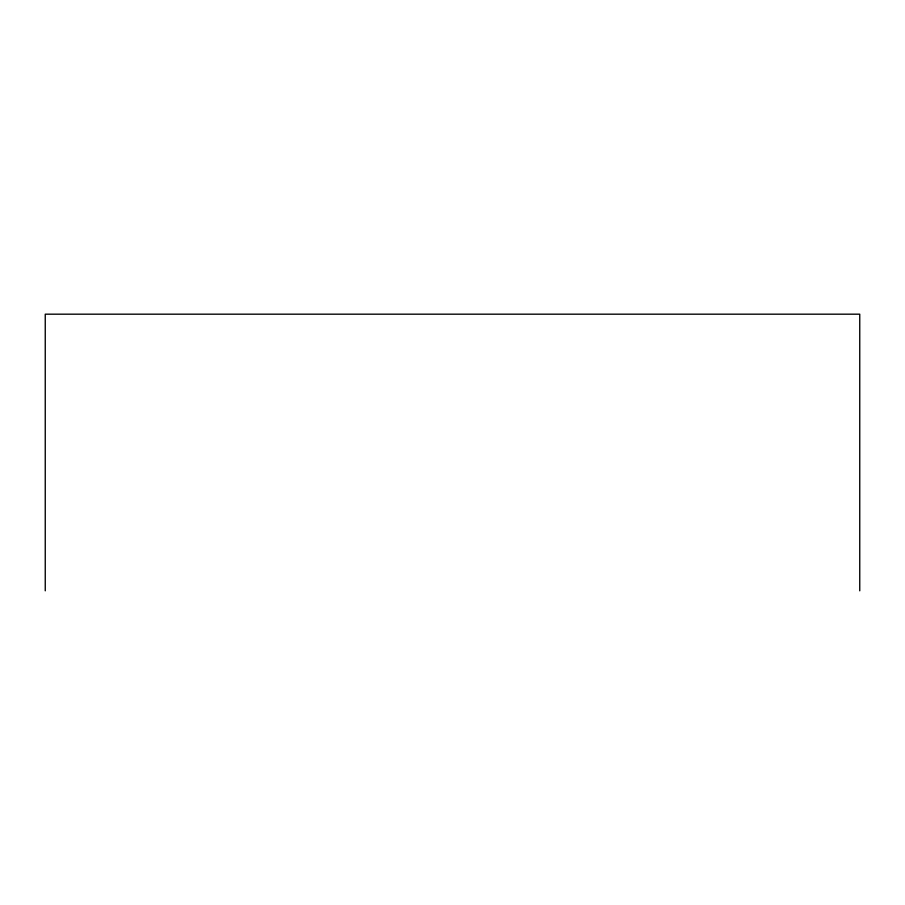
<?xml version="1.0" encoding="UTF-8"?>
<svg xmlns="http://www.w3.org/2000/svg" width="905" height="905" viewBox="0 0 905 905"><rect width="100%" height="100%" fill="white"/><g stroke="black" fill="none" stroke-linecap="round" stroke-linejoin="round"><path stroke-width="1.36" d="M859.75 590.818L859.75 314.182L45.25 314.182L45.25 590.818"/></g></svg>
